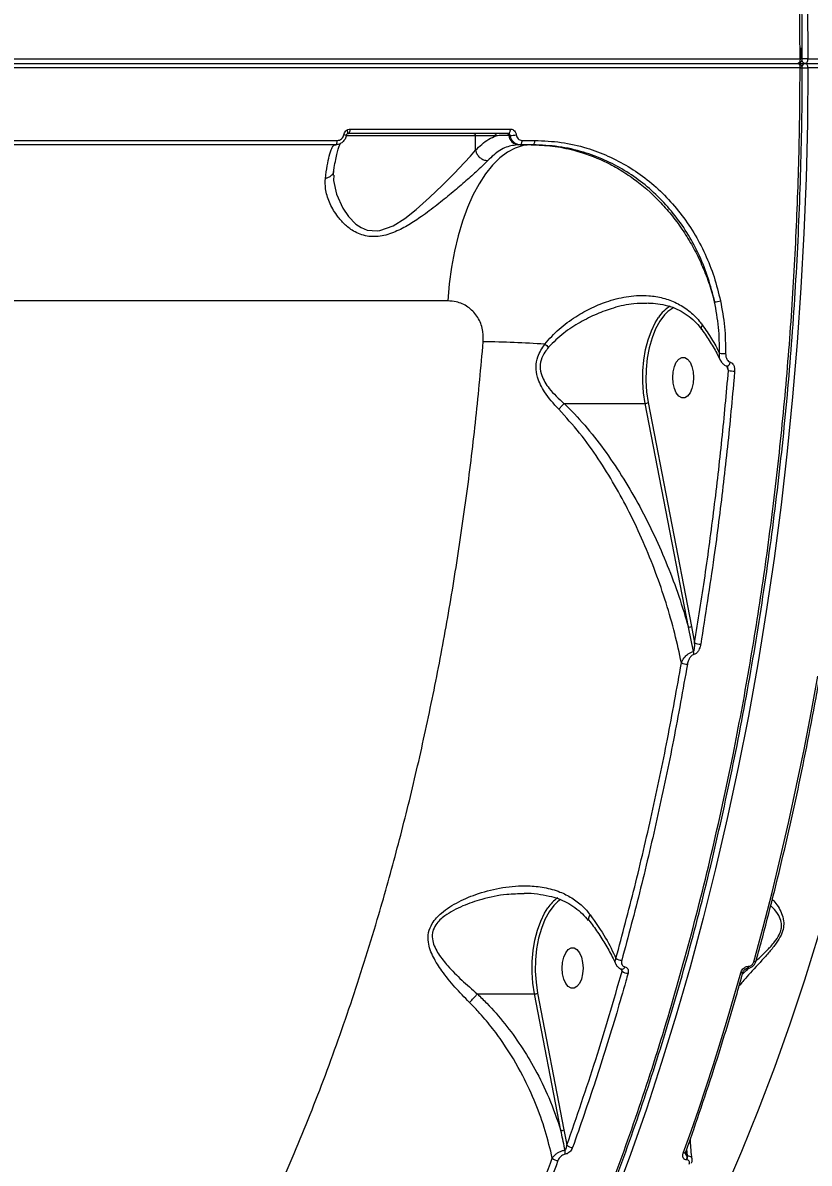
# Model space of a CAD drawing. Header units: millimetres. Extents: x -7735 to 7893, y -6545 to 6034.
# Drawn here: x 2927.2 to 3101.2, y 23 to 275.1 of the extents above; entities that cross this region are included whole.
import ezdxf

# ---------------------------------------------------------------- set-up
doc = ezdxf.new("R2010")
doc.units = ezdxf.units.MM
for name, color, linetype in [('DIKOM_ОБЪЕКТ', 7, 'Continuous'), ('DIKOM_РАЗМЕР_ЗОНА', 7, 'Continuous'), ('DIKOM_РАЗМЕР_ОБЪЕКТА', 7, 'Continuous')]:
    doc.layers.add(name, color=color, linetype=linetype)
doc.styles.add('style1', font='arial.ttf', dxfattribs={"width": 0.8})
doc.dimstyles.new('1-50', dxfattribs={"dimtxt": 300, "dimasz": 200, "dimexe": 100, "dimexo": 0, "dimgap": 100, "dimtad": 1, "dimtxsty": 'style1', "dimcen": 200, "dimclrd": 7, "dimclre": 7, "dimclrt": 7, "dimadec": 1, "dimazin": 2, "dimtfac": 1, "dimtmove": 0, "dimatfit": 2, "dimfxl": 0, "dimlwd": 25, "dimlwe": 18, "dimarcsym": 0})

# ---------------------------------------------------------------- blocks, each defined once
blk = doc.blocks.new('*D0')
at = {"layer": 'Defpoints', "color": 0, "transparency": 16777216}
for p in [(5893.22, 882.1), (-4595.74, 266.13), (5893.22, -5840.17)]:
    blk.add_point(p, dxfattribs=at)
at = {"layer": 'DIKOM_РАЗМЕР_ОБЪЕКТА', "color": 7, "lineweight": 18, "transparency": 16777216}
for p, q in [((5893.22, 882.1), (5893.22, -5940.17)), ((-4595.74, 266.13), (-4595.74, -5940.17))]:
    blk.add_line(p, q, dxfattribs=at)
at = {"layer": 'DIKOM_РАЗМЕР_ОБЪЕКТА', "color": 7, "lineweight": 25, "transparency": 16777216}
blk.add_line((-4395.74, -5840.17), (5693.22, -5840.17), dxfattribs=at)
at = {"layer": 'DIKOM_РАЗМЕР_ОБЪЕКТА', "color": 7, "transparency": 16777216}
for points in [[(-4395.74, -5806.84), (-4395.74, -5873.51), (-4595.74, -5840.17)], [(5693.22, -5806.84), (5693.22, -5873.51), (5893.22, -5840.17)]]:
    blk.add_solid(points, dxfattribs=at)
at = {"layer": 'DIKOM_РАЗМЕР_ОБЪЕКТА', "color": 7, "transparency": 16777216, "insert": (648.74, -5587), "char_height": 300, "attachment_point": 5, "style": 'style1'}
blk.add_mtext('10450', dxfattribs=at)
blk = doc.blocks.new('*D3')
at = {"layer": 'Defpoints', "color": 0, "transparency": 16777216}
for p in [(-6112.56, 266.13), (7893.22, 266.13), (7893.22, -6445.11)]:
    blk.add_point(p, dxfattribs=at)
at = {"layer": 'DIKOM_РАЗМЕР_ЗОНА', "color": 7, "lineweight": 18, "transparency": 16777216}
for p, q in [((-6112.56, 266.13), (-6112.56, -6545.11)), ((7893.22, 266.13), (7893.22, -6545.11))]:
    blk.add_line(p, q, dxfattribs=at)
at = {"layer": 'DIKOM_РАЗМЕР_ЗОНА', "color": 7, "lineweight": 25, "transparency": 16777216}
blk.add_line((-5912.56, -6445.11), (7693.22, -6445.11), dxfattribs=at)
at = {"layer": 'DIKOM_РАЗМЕР_ЗОНА', "color": 7, "transparency": 16777216}
for points in [[(-5912.56, -6411.77), (-5912.56, -6478.44), (-6112.56, -6445.11)], [(7693.22, -6411.77), (7693.22, -6478.44), (7893.22, -6445.11)]]:
    blk.add_solid(points, dxfattribs=at)
at = {"layer": 'DIKOM_РАЗМЕР_ЗОНА', "color": 7, "transparency": 16777216, "insert": (890.33, -6191.83), "char_height": 300, "attachment_point": 5, "style": 'style1'}
blk.add_mtext('13950', dxfattribs=at)

msp = doc.modelspace()

# ---------------------------------------------------------------- linework, layer by layer
at = {"layer": 'DIKOM_ОБЪЕКТ', "color": 7, "linetype": 'Continuous', "lineweight": 15}
for p, q in [((3099.49, 267.125), (3099.484, 269.525)), ((2477.81, 266.125), (3098.633, 266.125)), ((2477.811, 267.128), (3099.147, 267.128)), ((3099.147, 265.123), (2477.811, 265.123)), ((3098.633, 266.125), (3100.347, 266.125)), ((3099.633, 267.127), (3099.632, 267.126)), ((3100.347, 266.125), (3515.216, 266.125)), ((3100.862, 267.128), (3515.731, 267.128)), ((3515.731, 265.123), (3100.862, 265.123)), ((3027.349, 250.125), (2998.698, 250.125)), ((2998.771, 250.209), (2998.777, 250.211)), ((3034.622, 250.625), (2999.211, 250.625)), ((2999.643, 251.591), (3035.083, 251.591)), ((3031.92, 250.125), (3027.349, 250.125)), ((3027.349, 246.929), (3027.349, 250.125)), ((3035.022, 250.209), (3034.694, 250.209)), ((2996.37, 248.125), (2894.99, 248.125)), ((2895.336, 249.085), (2996.799, 249.085)), ((3037.208, 248.125), (3036.929, 248.125)), ((3040.04, 248.125), (3037.208, 248.125)), ((3037.671, 249.085), (3040.505, 249.085)), ((3021.238, 213.623), (2542.579, 213.623)), ((3065.626, 213.083), (3065.213, 213.071)), ((3083.309, 198.25), (3082.907, 199.187)), ((3046.935, 190.959), (3064.887, 190.959)), ((3074.454, 141.485), (3064.887, 190.959)), ((3065.557, 191.134), (3075.123, 141.661)), ((3075.543, 136.082), (3074.454, 141.485)), ((3075.123, 141.661), (3075.823, 138.002)), ((3059.798, 65.452), (3059.593, 65.93)), ((3087.277, 65.995), (3087.305, 65.995)), ((3087.73, 66.52), (3087.758, 66.52)), ((3041.086, 60.591), (3046.929, 30.375)), ((3027.763, 60.418), (3040.416, 60.418)), ((3046.259, 30.199), (3040.416, 60.418)), ((3046.929, 30.375), (3047.568, 27.015)), ((3073.928, 25.724), (3074.122, 24.618)), ((3074.211, 24.618), (3074.093, 26.189)), ((3074.144, 23.719), (3074.055, 23.719)), ((3074.122, 24.618), (3074.211, 24.618))]:
    msp.add_line(p, q, dxfattribs=at)
at = {"layer": 'DIKOM_ОБЪЕКТ', "color": 7, "linetype": 'Continuous', "lineweight": 15, "flags": 128}
for points in [[(3100.756, 279.315), (3100.862, 267.128)], [(3100.862, 265.123), (3100.756, 252.936), (3100.468, 240.759), (3099.998, 228.605), (3099.347, 216.481), (3098.514, 204.4), (3097.501, 192.371), (3096.31, 180.403), (3094.939, 168.508), (3093.392, 156.695), (3091.668, 144.975), (3089.77, 133.356), (3087.7, 121.849), (3085.458, 110.464), (3083.047, 99.21), (3080.468, 88.096), (3077.725, 77.132), (3074.819, 66.328), (3071.753, 55.691), (3068.529, 45.232), (3065.15, 34.959), (3061.619, 24.881), (3057.939, 15.006)], [(3099.147, 267.128), (3099.138, 266.932), (3099.108, 266.744), (3099.061, 266.571), (3098.997, 266.419), (3098.919, 266.294), (3098.83, 266.202), (3098.733, 266.145), (3098.633, 266.125)], [(3098.633, 266.125), (3098.733, 266.106), (3098.83, 266.049), (3098.919, 265.956), (3098.997, 265.832), (3099.061, 265.68), (3099.108, 265.506), (3099.138, 265.318), (3099.147, 265.123)], [(3100.347, 266.125), (3100.448, 266.145), (3100.545, 266.202), (3100.634, 266.294), (3100.712, 266.419), (3100.776, 266.571), (3100.824, 266.744), (3100.853, 266.932), (3100.862, 267.128)], [(3100.862, 265.123), (3100.853, 265.318), (3100.824, 265.506), (3100.776, 265.68), (3100.712, 265.832), (3100.634, 265.956), (3100.545, 266.049), (3100.448, 266.106), (3100.347, 266.125)], [(2999.001, 250.565), (2999.054, 250.601), (2999.091, 250.663), (2999.112, 250.747), (2999.115, 250.852), (2999.101, 250.975), (2999.069, 251.112), (2999.022, 251.258), (2998.96, 251.41)], [(2999.211, 250.625), (2999.294, 250.644), (2999.373, 250.698), (2999.447, 250.787), (2999.511, 250.906), (2999.565, 251.052), (2999.606, 251.219), (2999.632, 251.401), (2999.643, 251.591)], [(3034.622, 250.625), (3034.71, 250.644), (3034.795, 250.698), (3034.873, 250.787), (3034.942, 250.906), (3035, 251.052), (3035.043, 251.219), (3035.072, 251.401), (3035.083, 251.591)], [(2996.37, 248.125), (2996.451, 248.144), (2996.53, 248.198), (2996.603, 248.285), (2996.667, 248.404), (2996.721, 248.549), (2996.762, 248.715), (2996.788, 248.896), (2996.799, 249.085)], [(3039.699, 248.125), (3037.922, 247.943), (3036.16, 247.397), (3034.431, 246.494), (3032.749, 245.24), (3031.131, 243.649), (3029.592, 241.733), (3028.144, 239.511), (3026.802, 237.002), (3025.577, 234.23), (3024.481, 231.221), (3023.524, 228), (3022.715, 224.598), (3022.06, 221.047), (3021.566, 217.377), (3021.238, 213.623)], [(3037.208, 248.125), (3037.296, 248.144), (3037.381, 248.198), (3037.459, 248.285), (3037.528, 248.404), (3037.586, 248.549), (3037.63, 248.715), (3037.659, 248.896), (3037.671, 249.085)], [(3040.04, 248.125), (3040.128, 248.144), (3040.214, 248.198), (3040.293, 248.285), (3040.363, 248.404), (3040.421, 248.549), (3040.465, 248.715), (3040.493, 248.896), (3040.505, 249.085)], [(2995.996, 241.401), (2995.984, 240.26), (2996.623, 237.219), (2997.987, 234.098), (2999.233, 232.246), (3000.881, 230.576), (3002.037, 229.806), (3003.403, 229.256), (3005.59, 229.071), (3006.231, 229.158), (3009.135, 230.202), (3011.732, 231.822), (3014.232, 233.786), (3017.215, 236.459), (3020.065, 239.218), (3022.6, 241.779), (3024.938, 244.225), (3026.234, 245.636), (3027.349, 246.922), (3027.349, 246.923), (3027.349, 246.923)], [(3071.21, 212.148), (3070.324, 211.595), (3069.884, 211.236)], [(3064.887, 190.959), (3064.542, 193.294), (3064.377, 195.703), (3064.396, 198.133), (3064.599, 200.531), (3064.981, 202.845), (3065.534, 205.025), (3066.246, 207.024), (3067.101, 208.798), (3067.817, 209.946)], [(3069.884, 211.236), (3069.169, 210.522), (3068.113, 209.115), (3067.182, 207.408), (3066.398, 205.441), (3065.781, 203.261), (3065.345, 200.923), (3065.102, 198.482), (3065.056, 195.996), (3065.209, 193.527), (3065.557, 191.134)], [(3075.607, 196.666), (3075.513, 195.398), (3075.239, 194.233), (3074.807, 193.265), (3074.252, 192.573), (3073.619, 192.212), (3072.959, 192.212), (3072.326, 192.573), (3071.771, 193.265), (3071.339, 194.233), (3071.065, 195.398), (3070.971, 196.666), (3071.065, 197.934), (3071.339, 199.099), (3071.771, 200.067), (3072.326, 200.759), (3072.959, 201.12), (3073.619, 201.12), (3074.252, 200.759), (3074.807, 200.067), (3075.239, 199.099), (3075.513, 197.934), (3075.607, 196.666)], [(3088.908, 67.492), (3090.968, 75.131), (3092.947, 82.85), (3094.844, 90.646), (3096.658, 98.517), (3098.388, 106.458), (3100.034, 114.466), (3101.595, 122.538), (3103.07, 130.671)], [(3045.459, 80.735), (3044.697, 79.981), (3043.641, 78.574), (3042.71, 76.866), (3041.927, 74.898), (3041.31, 72.719), (3040.874, 70.38), (3040.631, 67.938), (3040.585, 65.453), (3040.738, 62.984), (3041.086, 60.591)], [(3046.17, 81.276), (3045.853, 81.053), (3045.459, 80.735)], [(3040.416, 60.418), (3040.071, 62.754), (3039.906, 65.163), (3039.925, 67.592), (3040.128, 69.99), (3040.51, 72.304), (3041.063, 74.485), (3041.774, 76.483), (3042.63, 78.257), (3043.346, 79.405)], [(3103.249, 73.456), (3100.144, 63.486), (3096.883, 53.704), (3093.471, 44.12), (3089.909, 34.743), (3086.202, 25.58), (3082.352, 16.642), (3078.364, 7.935), (3074.241, -0.531), (3069.987, -8.749), (3065.606, -16.711), (3061.102, -24.41), (3056.478, -31.839), (3051.741, -38.991), (3046.893, -45.859), (3041.94, -52.436), (3036.885, -58.717), (3031.735, -64.696), (3027.172, -69.656)], [(3051.136, 66.125), (3051.042, 64.858), (3050.768, 63.692), (3050.336, 62.724), (3049.781, 62.032), (3049.148, 61.671), (3048.488, 61.671), (3047.855, 62.032), (3047.3, 62.724), (3046.868, 63.692), (3046.594, 64.858), (3046.5, 66.125), (3046.594, 67.393), (3046.868, 68.558), (3047.3, 69.526), (3047.855, 70.219), (3048.488, 70.58), (3049.148, 70.58), (3049.781, 70.219), (3050.336, 69.526), (3050.768, 68.558), (3051.042, 67.393), (3051.136, 66.125)], [(3089.418, 67.699), (3089.414, 67.685), (3089.37, 67.619), (3089.295, 67.565), (3089.19, 67.525), (3089.06, 67.5), (3088.908, 67.492)], [(3073.321, 25.24), (3075.036, 30.069), (3076.716, 34.943), (3078.362, 39.863), (3079.971, 44.827), (3081.545, 49.834), (3083.083, 54.883), (3084.584, 59.973), (3086.049, 65.104)]]:
    msp.add_lwpolyline(points, dxfattribs=at)
at = {"layer": 'DIKOM_ОБЪЕКТ', "color": 7, "linetype": 'Continuous', "lineweight": 15}
for centre, radius, start, end in [((3098.633, 267.125), 1, 270, 0.07043), ((3098.633, 265.125), 1, 359.92957, 90), ((3099.301, 230.111), 37.017, 89.48702, 90.23874), ((3099.295, 303.79), 38.668, 269.78082, 270.50045), ((3100.826, 639.323), 374.2, 269.7954, 270.00552), ((3100.388, 266.994), 0.869, 196.89148, 267.33854), ((3100.388, 265.257), 0.869, 92.66348, 163.1065), ((3100.83, -124.686), 391.814, 89.99531, 90.17026), ((2997.894, 247.611), 2.746, 71.23694, 83.14975), ((3026.871, 250.148), 0.478, 357.31826, 87.06504), ((3031.442, 250.147), 0.478, 357.34696, 87.06632), ((3034.227, 250.157), 0.469, 6.37221, 87.65528), ((3037.025, 250.469), 2.345, 186.36747, 267.66612), ((3035.119, 256.375), 6.167, 269.09196, 281.77813), ((3074.838, 205.311), 8.413, 121.52177, 146.56786), ((3080.49, 216.393), 2.965, 264.93996, 290.7774), ((3026.474, -41.258), 245.843, 86.22183, 89.39279), ((3072.273, 242.2), 48.286, 232.19339, 233.47007), ((3082.251, 206.582), 4.61, 258.53313, 275.20893), ((3082.735, 200.157), 0.979, 288.94297, 354.0209), ((3084.629, 203.538), 5.45, 255.98976, 270.37597), ((3064.901, 192.27), 1.312, 269.40081, 300.00674), ((3074.468, 142.795), 1.31, 269.38979, 300.02777), ((3077.136, 140.668), 2.972, 243.77599, 270.46742), ((3073.471, 135.385), 2.186, 1.12857, 18.59599), ((3074.209, 136.226), 2.952, 243.82735, 270.19882), ((3050.94, 74.246), 9.18, 126.12106, 145.80706), ((3059.707, 69.904), 2.064, 231.39255, 269.75449), ((3059.74, 66.576), 0.691, 272.13076, 344.40655), ((3087.139, 66.573), 0.593, 283.09357, 354.88246), ((3087.164, 66.575), 0.597, 283.92719, 354.73583), ((3061.097, 66.973), 2, 229.51256, 270.03437), ((3086.142, 65.606), 0.511, 259.51822, 324.86703), ((3040.43, 61.747), 1.329, 269.37917, 299.56212), ((3046.273, 31.511), 1.311, 269.39567, 300.01187), ((3045.077, 25.312), 2.14, 350.82049, 15.55921), ((3048.853, 28.176), 1.732, 222.10528, 269.53669), ((3073.401, 25.754), 0.52, 261.13319, 327.464), ((3045.619, 25.296), 1.743, 223.13927, 269.17731), ((3072.343, 24.298), 1.807, 341.30278, 10.20862), ((3072.431, 24.298), 1.808, 341.29865, 10.18255)]:
    msp.add_arc(centre, radius, start, end, dxfattribs=at)
for points, knots in [([(3099.616, 267.126), (3099.618, 268.725), (3099.626, 274.199), (3099.468, 283.546), (3099.148, 295.139), (3098.656, 306.675), (3098.008, 318.131), (3097.199, 329.508), (3096.231, 340.811), (3095.104, 352.044), (3093.817, 363.21), (3092.371, 374.313), (3090.765, 385.354), (3088.998, 396.339), (3087.069, 407.27), (3084.979, 418.136), (3082.737, 428.904), (3080.35, 439.528), (3077.823, 449.979), (3075.16, 460.251), (3072.359, 470.35), (3069.42, 480.279), (3066.342, 490.043), (3063.124, 499.644), (3059.765, 509.083), (3056.265, 518.365), (3052.621, 527.491), (3048.835, 536.459), (3044.916, 545.248), (3040.878, 553.82), (3036.737, 562.144), (3032.497, 570.209), (3028.157, 578.021), (3023.715, 585.584), (3019.17, 592.9), (3014.522, 599.973), (3009.768, 606.803), (3004.906, 613.391), (2999.937, 619.741), (2994.858, 625.852), (2989.679, 631.712), (2984.422, 637.296), (2979.104, 642.581), (2973.735, 647.562), (2968.309, 652.243), (2962.827, 656.627), (2957.287, 660.713), (2951.692, 664.5), (2946.04, 667.993), (2940.332, 671.175), (2935.276, 673.749), (2932.109, 675.132), (2930.877, 675.67)], [0, 0, 0, 0, 0.0084927, 0.0290753, 0.0496643, 0.0701552, 0.0905516, 0.1108766, 0.1311535, 0.1514055, 0.1716558, 0.1919229, 0.2122268, 0.2325905, 0.2530372, 0.2735899, 0.2941887, 0.3147166, 0.3351429, 0.355491, 0.3757841, 0.3960456, 0.4162985, 0.4365639, 0.4568589, 0.4772073, 0.4976314, 0.5181548, 0.5387614, 0.5593385, 0.5798001, 0.6001772, 0.620492, 0.640768, 0.6610284, 0.6812956, 0.7015856, 0.7219212, 0.7423248, 0.7628193, 0.7834173, 0.8040083, 0.8244663, 0.8448577, 0.8651982, 0.885504, 0.9057911, 0.9260752, 0.9463701, 0.9666887, 0.9870466, 1, 1, 1, 1]), ([(3099.147, 267.128), (3099.118, 271.706), (3099.041, 284.04), (3098.365, 304.108), (3096.958, 327.231), (3094.866, 350.39), (3092.079, 373.503), (3088.586, 396.487), (3084.465, 418.837), (3079.746, 440.49), (3074.469, 461.401), (3068.548, 481.911), (3061.977, 501.93), (3054.763, 521.373), (3047.064, 539.815), (3038.92, 557.214), (3030.375, 573.555), (3021.292, 589.104), (3011.679, 603.77), (3001.556, 617.482), (2991.27, 629.789), (2980.878, 640.728), (2970.435, 650.356), (2959.649, 658.982), (2948.532, 666.465), (2938.799, 672.076), (2932.754, 674.672), (2930.575, 675.608)], [0, 0, 0, 0, 0.0243023, 0.065474, 0.1066774, 0.1478492, 0.1902168, 0.232619, 0.2749866, 0.3161585, 0.3573619, 0.3985337, 0.4409012, 0.4833034, 0.5256711, 0.5668427, 0.6080462, 0.6492181, 0.6915858, 0.733988, 0.7763556, 0.8160449, 0.8557626, 0.8954519, 0.9362086, 0.976996, 1, 1, 1, 1]), ([(2930.676, -143.325), (2931.984, -142.789), (2937.205, -140.65), (2946.179, -135.626), (2957.664, -128.196), (2969.01, -119.346), (2980.188, -109.186), (2990.947, -97.91), (3001.261, -85.592), (3011.114, -72.314), (3020.666, -57.862), (3029.869, -42.235), (3038.683, -25.46), (3046.913, -7.906), (3054.546, 10.347), (3061.58, 29.209), (3068.129, 48.985), (3074.149, 69.646), (3079.607, 91.14), (3084.178, 112.068), (3087.957, 132.276), (3091.044, 151.645), (3093.656, 171.35), (3095.778, 191.342), (3097.389, 211.403), (3098.486, 231.433), (3099.049, 249.302), (3099.119, 260.545), (3099.147, 265.123)], [0, 0, 0, 0, 0.0137839, 0.0550016, 0.0961875, 0.1385697, 0.1809865, 0.2233686, 0.2645546, 0.3057721, 0.3469581, 0.3893403, 0.4317571, 0.4741391, 0.5153251, 0.5565427, 0.5977286, 0.6401107, 0.6825274, 0.7249096, 0.7607559, 0.7966439, 0.832532, 0.8687602, 0.9049883, 0.9402989, 0.9756894, 1, 1, 1, 1]), ([(2930.978, -143.384), (2931.455, -143.184), (2933.877, -142.166), (2938.2, -140.031), (2943.934, -136.97), (2949.602, -133.59), (2955.209, -129.921), (2960.757, -125.955), (2966.247, -121.693), (2971.681, -117.134), (2977.059, -112.275), (2982.384, -107.115), (2987.657, -101.652), (2992.868, -95.896), (2997.996, -89.869), (3003.021, -83.594), (3007.933, -77.084), (3012.734, -70.337), (3017.425, -63.353), (3022.009, -56.129), (3026.488, -48.662), (3030.862, -40.953), (3035.132, -32.997), (3039.301, -24.794), (3043.369, -16.338), (3047.331, -7.638), (3051.175, 1.273), (3054.883, 10.363), (3058.447, 19.607), (3061.865, 29.001), (3065.138, 38.549), (3068.271, 48.254), (3071.261, 58.118), (3074.113, 68.145), (3076.824, 78.337), (3079.398, 88.696), (3081.832, 99.228), (3084.128, 109.928), (3086.279, 120.769), (3088.276, 131.704), (3090.11, 142.698), (3091.78, 153.738), (3093.289, 164.829), (3094.636, 175.977), (3095.823, 187.184), (3096.851, 198.454), (3097.719, 209.789), (3098.428, 221.193), (3098.978, 232.669), (3099.363, 244.22), (3099.591, 255.047), (3099.613, 262.024), (3099.622, 265.124)], [0, 0, 0, 0, 0.005009, 0.0254361, 0.0457832, 0.066073, 0.0863286, 0.1065729, 0.126827, 0.1471079, 0.1674375, 0.1878383, 0.2083333, 0.2289379, 0.2495477, 0.2700462, 0.2904526, 0.3107901, 0.3310812, 0.351349, 0.3716164, 0.3919015, 0.4122247, 0.4326089, 0.4530769, 0.4736519, 0.4942681, 0.5147986, 0.5352283, 0.5555809, 0.5758793, 0.5961468, 0.6164061, 0.6366784, 0.6569811, 0.6773378, 0.6977713, 0.7183046, 0.738918, 0.759486, 0.7799393, 0.8003082, 0.8206161, 0.840886, 0.8611412, 0.8814047, 0.901692, 0.9220263, 0.9424306, 0.9629282, 0.9835283, 1, 1, 1, 1]), ([(2998.771, 250.209), (2998.696, 249.931), (2998.545, 249.367), (2997.976, 248.686), (2997.227, 248.215), (2996.654, 248.155), (2996.37, 248.125)], [0, 0, 0, 0, 0.2425261, 0.4917127, 0.7473189, 1, 1, 1, 1]), ([(2996.799, 249.085), (2996.967, 249.102), (2997.304, 249.138), (2997.747, 249.42), (2998.086, 249.829), (2998.177, 250.17), (2998.221, 250.338)], [0, 0, 0, 0, 0.2566693, 0.5136484, 0.7612221, 1, 1, 1, 1]), ([(2998.221, 250.338), (2998.263, 250.495), (2998.345, 250.809), (2998.62, 251.181), (2998.853, 251.338), (2998.96, 251.41)], [0, 0, 0, 0, 0.3509465, 0.7014371, 1, 1, 1, 1]), ([(2998.78, 250.211), (2998.784, 250.234), (2998.794, 250.301), (2998.842, 250.405), (2998.929, 250.507), (2998.977, 250.572), (2999.027, 250.578), (2999.027, 250.578)], [0, 0, 0, 0, 0.11986026, 0.35763015, 0.63342019, 0.99941058, 1, 1, 1, 1]), ([(2998.96, 251.41), (2999.022, 251.442), (2999.237, 251.553), (2999.474, 251.575), (2999.643, 251.591)], [0, 0, 0, 0, 0.28800926, 1, 1, 1, 1]), ([(2999.211, 250.625), (2999.16, 250.621), (2999.089, 250.614), (2999.02, 250.576), (2999.001, 250.565)], [0, 0, 0, 0, 0.7205375, 1, 1, 1, 1]), ([(3027.349, 246.929), (3027.804, 247.379), (3028.764, 248.329), (3030.294, 249.419), (3031.376, 249.889), (3031.92, 250.125)], [0, 0, 0, 0, 0.3093512, 0.6532021, 1, 1, 1, 1]), ([(3034.694, 250.209), (3034.553, 250.208), (3033.849, 250.206), (3032.911, 250.18), (3032.133, 250.137), (3031.92, 250.125)], [0, 0, 0, 0, 0.1536682, 0.7683382, 1, 1, 1, 1]), ([(3035.022, 250.209), (3035.011, 250.263), (3034.991, 250.373), (3034.904, 250.506), (3034.786, 250.596), (3034.684, 250.624), (3034.629, 250.625), (3034.622, 250.625)], [0, 0, 0, 0, 0.2403255, 0.4811838, 0.7221717, 0.9629694, 1, 1, 1, 1]), ([(3037.208, 248.125), (3037.169, 248.126), (3036.879, 248.131), (3036.341, 248.269), (3035.7, 248.723), (3035.213, 249.39), (3035.085, 249.936), (3035.022, 250.209)], [0, 0, 0, 0, 0.0372394, 0.2780835, 0.5188452, 0.7593823, 1, 1, 1, 1]), ([(3035.083, 251.591), (3035.106, 251.59), (3035.279, 251.587), (3035.599, 251.504), (3035.98, 251.231), (3036.267, 250.83), (3036.341, 250.502), (3036.378, 250.338)], [0, 0, 0, 0, 0.0372573, 0.2778829, 0.5185814, 0.7592177, 1, 1, 1, 1]), ([(3036.378, 250.338), (3036.415, 250.174), (3036.489, 249.845), (3036.776, 249.445), (3037.155, 249.171), (3037.475, 249.088), (3037.648, 249.085), (3037.671, 249.085)], [0, 0, 0, 0, 0.2407098, 0.4813775, 0.7220413, 0.9627486, 1, 1, 1, 1]), ([(2994.157, 240.698), (2994.292, 241.663), (2994.564, 243.61), (2995.037, 245.867), (2995.496, 247.282), (2995.927, 248.009), (2996.172, 248.087), (2996.296, 248.125)], [0, 0, 0, 0, 0.2106477, 0.4247555, 0.6762138, 0.8373954, 1, 1, 1, 1]), ([(2995.995, 242.314), (2996.035, 242.582), (2996.179, 243.528), (2996.439, 244.874), (2996.767, 246.333), (2997.072, 247.405), (2997.325, 248.108), (2997.432, 248.326), (2997.475, 248.415)], [0, 0, 0, 0, 0.0820998, 0.2901305, 0.4974191, 0.7020382, 0.8789771, 1, 1, 1, 1]), ([(3036.929, 248.125), (3036, 248.016), (3034.113, 247.795), (3031.822, 246.365), (3030.513, 245.066), (3030.087, 244.643)], [0, 0, 0, 0, 0.3958709, 0.8032148, 1, 1, 1, 1]), ([(3039.699, 248.125), (3041.273, 248.067), (3044.44, 247.951), (3049.893, 246.858), (3054.838, 245.072), (3059.181, 242.757), (3063.354, 240.012), (3067.213, 236.65), (3070.661, 232.753), (3073.036, 229.557), (3075.147, 226.159), (3077.008, 222.556), (3078.607, 218.738), (3079.632, 215.654), (3080.114, 213.865), (3080.228, 213.44)], [0, 0, 0, 0, 0.0869138, 0.1748882, 0.3057199, 0.3730659, 0.4404096, 0.5725022, 0.640535, 0.7085671, 0.7751053, 0.8416472, 0.9101533, 0.9786594, 1, 1, 1, 1]), ([(3080.228, 213.44), (3079.8, 215.179), (3078.943, 218.662), (3076.969, 223.595), (3074.526, 228.237), (3071.577, 232.499), (3068.195, 236.342), (3064.425, 239.715), (3060.309, 242.556), (3055.914, 244.855), (3051.048, 246.659), (3045.739, 247.883), (3041.94, 248.044), (3040.04, 248.125)], [0, 0, 0, 0, 0.0883717, 0.1770232, 0.2653932, 0.3537674, 0.4424258, 0.5308018, 0.6189452, 0.707373, 0.7955195, 0.8977579, 1, 1, 1, 1]), ([(3040.505, 249.085), (3042.444, 249.002), (3046.32, 248.837), (3051.737, 247.586), (3056.703, 245.741), (3061.188, 243.39), (3065.391, 240.485), (3069.24, 237.037), (3072.694, 233.107), (3075.706, 228.75), (3078.204, 224.003), (3080.223, 218.96), (3081.103, 215.399), (3081.542, 213.621)], [0, 0, 0, 0, 0.1021838, 0.2043679, 0.2924899, 0.3808923, 0.4690128, 0.5574036, 0.6460775, 0.7344683, 0.8228824, 0.9115807, 1, 1, 1, 1]), ([(3030.087, 244.643), (3029.705, 244.255), (3028.942, 243.478), (3027.219, 241.883), (3024.937, 239.857), (3022.017, 237.379), (3018.852, 234.795), (3015.688, 232.421), (3012.613, 230.382), (3009.558, 228.771), (3006.808, 227.903), (3004.585, 227.771), (3002.952, 227.97), (3001.432, 228.478), (2999.764, 229.384), (2998.116, 230.752), (2996.359, 232.862), (2994.929, 235.448), (2994.078, 238.247), (2994.132, 239.931), (2994.157, 240.698)], [0, 0, 0, 0, 0.04507751, 0.0901804, 0.15888674, 0.22768296, 0.29840437, 0.36911398, 0.42504731, 0.48081826, 0.54081939, 0.57138442, 0.60195529, 0.63446816, 0.66702755, 0.719848, 0.77277233, 0.85288522, 0.93298896, 1, 1, 1, 1]), ([(3027.349, 246.923), (3027.349, 246.925), (3027.349, 246.927), (3027.349, 246.929), (3027.349, 246.929)], [0, 0, 0, 0, 0.79498495, 1, 1, 1, 1]), ([(3027.349, 246.923), (3027.423, 246.666), (3027.571, 246.153), (3028.092, 245.47), (3028.765, 244.951), (3029.423, 244.701), (3029.866, 244.643), (3030.045, 244.643), (3030.087, 244.643)], [0, 0, 0, 0, 0.2123433, 0.4246801, 0.6369997, 0.8493633, 0.9654331, 1, 1, 1, 1]), ([(2995.954, 242.32), (2995.946, 242.226), (2995.918, 241.901), (2995.58, 241.41), (2995.011, 240.954), (2994.487, 240.76), (2994.202, 240.706), (2994.157, 240.698)], [0, 0, 0, 0, 0.1161635, 0.4049113, 0.6936188, 0.9508446, 1, 1, 1, 1]), ([(2995.956, 241.4), (2995.941, 241.701), (2995.925, 242.042), (2995.997, 242.32), (2996.005, 242.352)], [0, 0, 0, 0, 0.8832163, 1, 1, 1, 1]), ([(3042.674, 204.05), (3043.695, 205.206), (3045.739, 207.522), (3049.389, 210.109), (3053.08, 212.184), (3057.023, 213.767), (3061.264, 214.76), (3065.322, 214.92), (3068.85, 214.334), (3071.843, 213.241), (3074.561, 211.528), (3076.41, 209.765), (3077.303, 208.584), (3077.523, 208.294)], [0, 0, 0, 0, 0.1071402, 0.2145773, 0.3113459, 0.4080928, 0.5217524, 0.6352962, 0.7192632, 0.8031759, 0.8878205, 0.9724029, 1, 1, 1, 1]), ([(3029.079, 204.571), (3029.069, 205.592), (3029.049, 207.65), (3027.764, 210.38), (3025.734, 212.411), (3023.425, 213.472), (3021.862, 213.58), (3021.238, 213.623)], [0, 0, 0, 0, 0.2099087, 0.4229042, 0.6382632, 0.855364, 1, 1, 1, 1]), ([(3065.213, 213.071), (3064.269, 213.072), (3061.832, 213.075), (3058.094, 212.185), (3054.118, 210.763), (3050.415, 208.893), (3046.731, 206.559), (3044.607, 204.463), (3043.531, 203.4)], [0, 0, 0, 0, 0.1225284, 0.316168, 0.477872, 0.6426177, 0.818882, 1, 1, 1, 1]), ([(3065.613, 213.141), (3066.298, 213.112), (3067.754, 213.05), (3069.865, 212.594), (3071.912, 211.856), (3073.765, 210.84), (3075.408, 209.554), (3076.603, 208.374), (3077.173, 207.546), (3077.335, 207.31)], [0, 0, 0, 0, 0.1487309, 0.3160255, 0.4789121, 0.6371462, 0.7901148, 0.9401399, 1, 1, 1, 1]), ([(3081.334, 202.063), (3081.309, 203.975), (3081.259, 207.826), (3080.573, 211.56), (3080.228, 213.44)], [0, 0, 0, 0, 0.4964811, 1, 1, 1, 1]), ([(3081.542, 213.621), (3081.889, 211.726), (3082.59, 207.909), (3082.643, 203.972), (3082.669, 201.99)], [0, 0, 0, 0, 0.4964917, 1, 1, 1, 1]), ([(3077.523, 208.294), (3077.506, 208.266), (3077.439, 208.154), (3077.311, 207.88), (3077.236, 207.552), (3077.349, 207.408), (3077.394, 207.351)], [0, 0, 0, 0, 0.06937503, 0.27593725, 0.71239566, 1, 1, 1, 1]), ([(3077.359, 207.34), (3077.377, 207.316), (3078.095, 206.386), (3079.295, 204.498), (3080.664, 202.234), (3081.297, 200.897), (3081.485, 200.499)], [0, 0, 0, 0, 0.010723, 0.4189239, 0.8270959, 1, 1, 1, 1]), ([(3077.523, 208.294), (3078.229, 207.272), (3079.648, 205.221), (3080.771, 203.119), (3081.334, 202.063)], [0, 0, 0, 0, 0.4978728, 1, 1, 1, 1]), ([(2832.786, -115.776), (2835.31, -115.764), (2841.542, -115.735), (2851.456, -114.391), (2862.487, -111.855), (2873.527, -108.075), (2884.537, -103.062), (2895.479, -96.787), (2906.099, -89.401), (2916.369, -80.96), (2926.268, -71.54), (2935.973, -60.978), (2945.439, -49.262), (2954.627, -36.404), (2963.328, -22.698), (2971.524, -8.216), (2979.21, 6.957), (2986.518, 23.083), (2993.405, 40.145), (2999.838, 58.104), (3005.29, 75.353), (3009.874, 91.673), (3013.72, 106.946), (3017.219, 122.576), (3020.356, 138.51), (3023.119, 154.672), (3025.501, 171.076), (3027.535, 187.706), (3028.565, 198.949), (3029.079, 204.571)], [0, 0, 0, 0, 0.02693653, 0.06648772, 0.10606939, 0.1456205, 0.18632705, 0.22706675, 0.26777294, 0.30719353, 0.34664427, 0.38606438, 0.42663504, 0.46723871, 0.50780928, 0.54713614, 0.58649328, 0.62581998, 0.66629281, 0.70679886, 0.7472715, 0.77868505, 0.81009851, 0.84176266, 0.87342689, 0.9049435, 0.93646001, 0.96823003, 1, 1, 1, 1]), ([(3045.757, 189.657), (3044.648, 190.886), (3043.128, 192.571), (3041.705, 195.052), (3040.968, 196.888), (3040.648, 199.018), (3041.099, 201.61), (3042.097, 203.156), (3042.674, 204.05)], [0, 0, 0, 0, 0.3030677, 0.4152377, 0.5295133, 0.6687568, 0.808543, 1, 1, 1, 1]), ([(3043.531, 203.4), (3042.949, 202.641), (3041.958, 201.345), (3041.506, 199.051), (3041.89, 197.192), (3042.677, 195.613), (3044.217, 193.457), (3045.731, 191.971), (3046.925, 190.957), (3046.926, 190.956)], [0, 0, 0, 0, 0.18861061, 0.32166512, 0.45554786, 0.56914511, 0.68312961, 0.99968361, 1, 1, 1, 1]), ([(3081.549, 200.527), (3081.461, 200.715), (3081.247, 201.168), (3081.302, 201.733), (3081.334, 202.063)], [0, 0, 0, 0, 0.4159863, 1, 1, 1, 1]), ([(3082.669, 201.99), (3082.683, 201.741), (3082.709, 201.248), (3082.953, 200.648), (3083.293, 200.219), (3083.574, 200.108), (3083.709, 200.055)], [0, 0, 0, 0, 0.2974685, 0.5890285, 0.8028669, 1, 1, 1, 1]), ([(3081.549, 200.507), (3081.615, 200.361), (3081.785, 199.98), (3082.271, 199.544), (3082.724, 199.258), (3082.977, 199.245), (3082.99, 199.245)], [0, 0, 0, 0, 0.2381001, 0.6202989, 0.9793247, 1, 1, 1, 1]), ([(3082.964, 199.247), (3082.962, 199.248), (3082.948, 199.252), (3082.986, 199.227), (3083.036, 199.158), (3083.062, 199.089), (3083.072, 199.063)], [0, 0, 0, 0, 0.0715036, 0.4239377, 0.7837628, 1, 1, 1, 1]), ([(3083.709, 200.055), (3083.744, 200.046), (3083.896, 200.005), (3084.166, 199.832), (3084.467, 199.428), (3084.674, 198.822), (3084.668, 198.339), (3084.665, 198.088)], [0, 0, 0, 0, 0.0490965, 0.2179115, 0.4266826, 0.7022402, 1, 1, 1, 1]), ([(3075.823, 138.002), (3076.608, 142.927), (3078.178, 152.777), (3080.175, 167.782), (3081.928, 182.931), (3082.849, 193.144), (3083.309, 198.25)], [0, 0, 0, 0, 0.2493143, 0.4986275, 0.749314, 1, 1, 1, 1]), ([(3084.665, 198.088), (3084.608, 197.43), (3084.328, 194.142), (3083.54, 185.605), (3082.133, 172.542), (3079.991, 155.647), (3078.173, 144.119), (3077.16, 137.696)], [0, 0, 0, 0, 0.0321658, 0.1608351, 0.4183957, 0.6759571, 1, 1, 1, 1]), ([(3083.309, 198.25), (3083.277, 198.418), (3083.223, 198.693), (3083.113, 198.959), (3083.07, 199.062)], [0, 0, 0, 0, 0.6097168, 1, 1, 1, 1]), ([(3045.757, 189.657), (3045.787, 189.687), (3046.001, 189.903), (3046.433, 190.361), (3046.753, 190.747), (3046.926, 190.956)], [0, 0, 0, 0, 0.0700471, 0.4978343, 1, 1, 1, 1]), ([(3072.907, 133.576), (3072.438, 135.745), (3071.476, 140.189), (3069.551, 146.87), (3067.237, 153.631), (3064.531, 160.337), (3061.501, 166.796), (3058.186, 172.948), (3054.537, 178.801), (3050.483, 184.49), (3047.332, 187.935), (3045.757, 189.657)], [0, 0, 0, 0, 0.1079565, 0.2212638, 0.3345707, 0.4497837, 0.5649862, 0.6720699, 0.7791275, 0.8896197, 1, 1, 1, 1]), ([(3046.926, 190.956), (3046.927, 190.956), (3046.929, 190.958), (3046.932, 190.959), (3046.934, 190.959), (3046.935, 190.959)], [0, 0, 0, 0, 0.3562872, 0.8231262, 1, 1, 1, 1]), ([(3046.935, 190.959), (3047.113, 190.786), (3048.907, 189.054), (3052.132, 185.527), (3056.341, 180.073), (3060.205, 174.267), (3063.761, 168.114), (3066.977, 161.732), (3069.856, 155.117), (3072.4, 148.363), (3073.769, 143.778), (3074.454, 141.485)], [0, 0, 0, 0, 0.0129761, 0.1306122, 0.248339, 0.3704487, 0.492591, 0.6182917, 0.7440053, 0.8720027, 1, 1, 1, 1]), ([(3075.543, 136.082), (3075.565, 136.099), (3075.607, 136.134), (3075.672, 136.252), (3075.755, 136.508), (3075.828, 137.035), (3075.841, 137.565), (3075.826, 137.927), (3075.823, 138.002)], [0, 0, 0, 0, 0.0460515, 0.0900747, 0.2100643, 0.4598057, 0.8891649, 1, 1, 1, 1]), ([(3077.16, 137.696), (3077.144, 137.608), (3077.063, 137.173), (3076.826, 136.514), (3076.404, 135.899), (3076.021, 135.554), (3075.779, 135.47), (3075.657, 135.428)], [0, 0, 0, 0, 0.09510984, 0.47196623, 0.71578657, 0.85722829, 1, 1, 1, 1]), ([(3072.907, 133.576), (3072.941, 133.667), (3073.12, 134.144), (3073.585, 134.884), (3074.318, 135.557), (3074.962, 135.937), (3075.345, 136.033), (3075.543, 136.082)], [0, 0, 0, 0, 0.0825531, 0.4350762, 0.6772191, 0.8329761, 1, 1, 1, 1]), ([(3075.657, 135.428), (3075.539, 135.387), (3075.304, 135.306), (3074.936, 134.973), (3074.535, 134.385), (3074.312, 133.762), (3074.235, 133.353), (3074.22, 133.274)], [0, 0, 0, 0, 0.1455931, 0.2899487, 0.5320802, 0.9098044, 1, 1, 1, 1]), ([(3058.42, 68.291), (3059.824, 73.535), (3062.634, 84.021), (3066.412, 100.215), (3069.891, 116.705), (3071.902, 127.952), (3072.907, 133.576)], [0, 0, 0, 0, 0.249098, 0.4981941, 0.7490978, 1, 1, 1, 1]), ([(3074.22, 133.274), (3073.219, 127.677), (3071.219, 116.485), (3067.744, 99.994), (3063.952, 83.721), (3061.116, 73.134), (3059.699, 67.84)], [0, 0, 0, 0, 0.2490969, 0.4981943, 0.7490961, 1, 1, 1, 1]), ([(3089.418, 67.699), (3089.907, 69.484), (3091.323, 74.661), (3093.557, 83.341), (3096.07, 93.779), (3098.433, 104.348), (3100.643, 115.04), (3102.335, 123.881), (3103.274, 129.166), (3103.568, 130.82)], [0, 0, 0, 0, 0.0879825, 0.25515, 0.4223178, 0.5894823, 0.7566423, 0.9238011, 1, 1, 1, 1]), ([(3026.015, 58.526), (3024.921, 59.652), (3022.71, 61.925), (3020.019, 65.254), (3018.25, 68.012), (3017.307, 70.146), (3016.833, 71.95), (3016.85, 73.972), (3017.8, 76.27), (3019.567, 78.155), (3021.635, 79.665), (3024.336, 81.201), (3028.239, 82.804), (3033.42, 84.086), (3038.345, 84.456), (3042.601, 84.027), (3045.863, 83.121), (3048.699, 81.706), (3050.971, 80.011), (3052.172, 78.566), (3052.726, 77.899)], [0, 0, 0, 0, 0.0753144, 0.1521202, 0.2131848, 0.244133, 0.2756869, 0.3129815, 0.3506024, 0.4012239, 0.4378751, 0.4745868, 0.5507915, 0.6403391, 0.7326463, 0.7930019, 0.8549413, 0.9047739, 0.9561049, 1, 1, 1, 1]), ([(3038.128, 82.532), (3036.839, 82.517), (3033.691, 82.479), (3029.093, 81.494), (3025.17, 80.183), (3022.457, 78.902), (3020.766, 77.856), (3019.459, 76.773), (3018.476, 75.649), (3017.995, 74.642), (3017.723, 73.433), (3017.786, 72.18), (3018.365, 70.624), (3019.446, 68.754), (3021.388, 66.353), (3024.268, 63.429), (3026.59, 61.439), (3027.754, 60.416), (3027.755, 60.415)], [0, 0, 0, 0, 0.0932592, 0.2278946, 0.3329818, 0.3870383, 0.4409841, 0.4745928, 0.5091253, 0.5499367, 0.5578948, 0.6066361, 0.6488182, 0.6922506, 0.7790414, 0.8885264, 0.9998858, 1, 1, 1, 1]), ([(3038.126, 82.662), (3038.166, 82.664), (3039.152, 82.716), (3041.017, 82.542), (3043.495, 82.138), (3045.687, 81.51), (3047.594, 80.666), (3049.385, 79.528), (3050.978, 78.2), (3051.867, 77.132), (3052.286, 76.629)], [0, 0, 0, 0, 0.007205, 0.1766735, 0.3391087, 0.4692185, 0.6035665, 0.7390101, 0.8771462, 1, 1, 1, 1]), ([(3093.003, 81.305), (3093.115, 81.198), (3093.534, 80.795), (3094.284, 79.758), (3095.08, 78.333), (3095.561, 76.763), (3095.548, 75.098), (3094.98, 73.36), (3093.84, 71.514), (3092.353, 69.668), (3090.122, 67.164), (3087.777, 64.685), (3086.22, 62.849), (3085.67, 62.199)], [0, 0, 0, 0, 0.0378348, 0.1413067, 0.244588, 0.3356286, 0.4004601, 0.4662257, 0.5395741, 0.6257374, 0.7142361, 0.8989839, 1, 1, 1, 1]), ([(3089.365, 67.627), (3089.672, 67.921), (3090.511, 68.723), (3091.946, 70.115), (3093.43, 71.754), (3094.529, 73.344), (3094.919, 74.416), (3095.085, 75.355), (3095.022, 76.491), (3094.312, 78.021), (3093.447, 79.21), (3092.799, 79.755), (3092.638, 79.89)], [0, 0, 0, 0, 0.0730547, 0.1995616, 0.3254257, 0.4265688, 0.5006345, 0.5152537, 0.6039249, 0.7331072, 0.9334198, 1, 1, 1, 1]), ([(3052.726, 77.899), (3052.705, 77.87), (3052.569, 77.68), (3052.377, 77.327), (3052.286, 76.945), (3052.394, 76.809), (3052.438, 76.753)], [0, 0, 0, 0, 0.05923835, 0.37983705, 0.74845677, 1, 1, 1, 1]), ([(3052.403, 76.739), (3053.075, 75.844), (3054.452, 74.008), (3056.227, 71.169), (3057.554, 68.803), (3058.173, 67.405), (3058.362, 66.976)], [0, 0, 0, 0, 0.2805035, 0.5750908, 0.8696732, 1, 1, 1, 1]), ([(3052.726, 77.899), (3053.925, 76.189), (3056.133, 73.036), (3057.702, 69.781), (3058.42, 68.291)], [0, 0, 0, 0, 0.5425573, 1, 1, 1, 1]), ([(3058.403, 66.991), (3058.338, 67.173), (3058.198, 67.563), (3058.343, 68.038), (3058.42, 68.291)], [0, 0, 0, 0, 0.467775, 1, 1, 1, 1]), ([(3058.403, 66.982), (3058.412, 66.951), (3058.487, 66.683), (3058.883, 66.282), (3059.373, 65.939), (3059.708, 65.916), (3059.771, 65.911)], [0, 0, 0, 0, 0.0538258, 0.4593692, 0.8985803, 1, 1, 1, 1]), ([(3059.699, 67.84), (3059.667, 67.666), (3059.604, 67.316), (3059.736, 66.857), (3060.007, 66.521), (3060.28, 66.431), (3060.405, 66.39)], [0, 0, 0, 0, 0.2632556, 0.5266678, 0.7813445, 1, 1, 1, 1]), ([(3059.798, 65.452), (3059.794, 65.545), (3059.788, 65.707), (3059.732, 65.855), (3059.708, 65.917)], [0, 0, 0, 0, 0.5784146, 1, 1, 1, 1]), ([(3060.405, 66.39), (3060.53, 66.349), (3060.798, 66.262), (3061.065, 65.932), (3061.193, 65.484), (3061.13, 65.143), (3061.098, 64.973)], [0, 0, 0, 0, 0.22144292, 0.47442441, 0.73734015, 1, 1, 1, 1]), ([(3086.049, 65.104), (3086.097, 65.239), (3086.2, 65.527), (3086.495, 65.93), (3086.877, 66.257), (3087.306, 66.477), (3087.589, 66.506), (3087.73, 66.52)], [0, 0, 0, 0, 0.1890644, 0.4045189, 0.6068944, 0.8034186, 1, 1, 1, 1]), ([(3086.406, 64.778), (3086.526, 64.898), (3086.94, 65.315), (3087.409, 65.758), (3087.742, 66.073)], [0, 0, 0, 0, 0.2885102, 1, 1, 1, 1]), ([(3086.565, 65.314), (3086.571, 65.341), (3086.591, 65.421), (3086.681, 65.586), (3086.822, 65.755), (3086.971, 65.879), (3087.107, 65.954), (3087.211, 65.99), (3087.269, 65.996), (3087.275, 65.995), (3087.276, 65.995)], [0, 0, 0, 0, 0.0966993, 0.2951358, 0.4683338, 0.6151014, 0.7424738, 0.857183, 0.9808641, 1, 1, 1, 1]), ([(3087.307, 66.011), (3087.351, 66.006), (3087.598, 65.98), (3088.073, 66.131), (3088.67, 66.486), (3089.174, 67.033), (3089.324, 67.487), (3089.396, 67.702)], [0, 0, 0, 0, 0.0467556, 0.2640553, 0.5018769, 0.7633105, 1, 1, 1, 1]), ([(3087.758, 66.52), (3087.854, 66.53), (3088.046, 66.549), (3088.339, 66.7), (3088.601, 66.924), (3088.805, 67.2), (3088.876, 67.4), (3088.908, 67.492)], [0, 0, 0, 0, 0.1951616, 0.3900597, 0.5932413, 0.811091, 1, 1, 1, 1]), ([(3047.568, 27.015), (3049.736, 33.252), (3054.08, 45.744), (3057.89, 58.876), (3059.798, 65.452)], [0, 0, 0, 0, 0.49927296, 1, 1, 1, 1]), ([(3061.098, 64.973), (3060.933, 64.388), (3060.109, 61.464), (3057.773, 53.444), (3053.939, 41.068), (3050.54, 31.322), (3048.839, 26.444)], [0, 0, 0, 0, 0.0441423, 0.2207217, 0.6100169, 1, 1, 1, 1]), ([(3073.839, 25.474), (3074.433, 27.136), (3076.154, 31.954), (3078.9, 40.064), (3082.029, 49.858), (3084.568, 58.294), (3086.041, 63.485), (3086.559, 65.312)], [0, 0, 0, 0, 0.12933117, 0.37506713, 0.62080618, 0.86653475, 1, 1, 1, 1]), ([(3026.015, 58.526), (3026.048, 58.557), (3026.272, 58.766), (3026.708, 59.201), (3027.294, 59.841), (3027.601, 60.223), (3027.755, 60.415)], [0, 0, 0, 0, 0.0544425, 0.3766856, 0.6883297, 1, 1, 1, 1]), ([(3044.347, 24.104), (3043.866, 26.126), (3042.897, 30.193), (3040.695, 36.295), (3037.672, 42.876), (3034.286, 48.546), (3030.85, 53.199), (3028.351, 56.155), (3026.674, 57.858), (3026.015, 58.526)], [0, 0, 0, 0, 0.1610249, 0.3238579, 0.4936626, 0.7083249, 0.8185407, 0.9287387, 1, 1, 1, 1]), ([(3027.755, 60.415), (3027.756, 60.415), (3027.757, 60.417), (3027.76, 60.418), (3027.762, 60.418), (3027.763, 60.418)], [0, 0, 0, 0, 0.3340158, 0.7873282, 1, 1, 1, 1]), ([(3027.763, 60.418), (3028.468, 59.735), (3030.607, 57.665), (3033.895, 53.869), (3037.454, 48.977), (3040.739, 43.514), (3043.831, 37.262), (3045.419, 32.644), (3046.259, 30.199)], [0, 0, 0, 0, 0.0822953, 0.2495077, 0.4173002, 0.5846545, 0.7802074, 1, 1, 1, 1]), ([(3047.139, 25.886), (3047.11, 26.034), (3046.825, 27.473), (3046.527, 28.91), (3046.259, 30.199)], [0, 0, 0, 0, 0.10291652, 1, 1, 1, 1]), ([(3075.261, 23.924), (3075.236, 24.099), (3075.018, 25.605), (3074.947, 27.098), (3074.885, 28.418)], [0, 0, 0, 0, 0.1161306, 1, 1, 1, 1]), ([(3044.347, 24.104), (3044.431, 24.233), (3044.64, 24.555), (3045.133, 25.025), (3045.774, 25.447), (3046.46, 25.757), (3046.911, 25.843), (3047.139, 25.886)], [0, 0, 0, 0, 0.1576452, 0.3931586, 0.5991383, 0.7967456, 1, 1, 1, 1]), ([(3047.139, 25.886), (3047.167, 25.899), (3047.214, 25.922), (3047.301, 26.01), (3047.396, 26.169), (3047.489, 26.437), (3047.547, 26.728), (3047.562, 26.932), (3047.568, 27.015)], [0, 0, 0, 0, 0.0790969, 0.1357583, 0.3030211, 0.519137, 0.8023791, 1, 1, 1, 1]), ([(3048.839, 26.444), (3048.794, 26.335), (3048.682, 26.064), (3048.4, 25.671), (3048.021, 25.321), (3047.61, 25.068), (3047.33, 25.003), (3047.19, 24.971)], [0, 0, 0, 0, 0.1655533, 0.4121038, 0.6201108, 0.8097688, 1, 1, 1, 1]), ([(3074.055, 23.719), (3073.996, 23.722), (3073.792, 23.732), (3073.503, 23.868), (3073.266, 24.181), (3073.165, 24.648), (3073.265, 25.031), (3073.321, 25.24)], [0, 0, 0, 0, 0.0796419, 0.275765, 0.4707444, 0.7105359, 1, 1, 1, 1]), ([(3073.789, 25.189), (3073.788, 25.197), (3073.784, 25.217), (3073.791, 25.346), (3073.835, 25.451), (3073.846, 25.477)], [0, 0, 0, 0, 0.3187338, 0.8321694, 1, 1, 1, 1]), ([(3014.204, -42.393), (3016.955, -37.335), (3022.456, -27.219), (3030.192, -10.931), (3037.566, 6.087), (3042.087, 18.099), (3044.347, 24.104)], [0, 0, 0, 0, 0.2485944, 0.4971902, 0.7485944, 1, 1, 1, 1]), ([(3045.594, 23.553), (3043.355, 17.601), (3038.875, 5.695), (3031.52, -11.31), (3023.745, -27.71), (3018.17, -37.966), (3015.382, -43.093)], [0, 0, 0, 0, 0.2485948, 0.4971893, 0.7485945, 1, 1, 1, 1]), ([(3047.19, 24.971), (3047.053, 24.939), (3046.78, 24.876), (3046.381, 24.632), (3046.016, 24.294), (3045.746, 23.917), (3045.638, 23.658), (3045.594, 23.553)], [0, 0, 0, 0, 0.192028, 0.3835828, 0.5901974, 0.8340668, 1, 1, 1, 1]), ([(3073.796, 25.183), (3073.806, 25.112), (3073.83, 24.959), (3073.902, 24.786), (3073.988, 24.675), (3074.054, 24.626), (3074.102, 24.621), (3074.122, 24.618)], [0, 0, 0, 0, 0.2910165, 0.6340379, 0.7759259, 0.9058742, 1, 1, 1, 1]), ([(3074.611, 22.753), (3074.648, 22.892), (3074.714, 23.138), (3074.646, 23.434), (3074.496, 23.627), (3074.312, 23.71), (3074.183, 23.717), (3074.144, 23.719)], [0, 0, 0, 0, 0.3025768, 0.5346804, 0.7253771, 0.9171289, 1, 1, 1, 1]), ([(3074.211, 24.618), (3074.289, 24.613), (3074.548, 24.594), (3074.9, 24.47), (3075.185, 24.233), (3075.218, 24.019), (3075.233, 23.919)], [0, 0, 0, 0, 0.1345625, 0.442992, 0.738682, 1, 1, 1, 1]), ([(3075.116, 22.991), (3075.145, 23.064), (3075.262, 23.357), (3075.32, 23.691), (3075.253, 23.921), (3075.251, 23.926)], [0, 0, 0, 0, 0.2460981, 0.9812234, 1, 1, 1, 1])]:
    msp.add_open_spline(points, degree=3, knots=knots, dxfattribs=at)

# ---------------------------------------------------------------- dimensions: what is measured, and where the dimension line sits
at = {"layer": 'DIKOM_РАЗМЕР_ЗОНА'}
dim = msp.add_linear_dim(base=(7893.216, -6445.106), p1=(-6112.558, 266.125), p2=(7893.216, 266.125), text='13950', dimstyle='1-50', dxfattribs=at)
dim.commit()
dim.dimension.update_dxf_attribs({"geometry": '*D3', "text_midpoint": (890.329, -6445.106), "dimtype": 160})
at = {"layer": 'DIKOM_РАЗМЕР_ОБЪЕКТА'}
dim = msp.add_linear_dim(base=(5893.216, -5840.173), p1=(-4595.736, 266.125), p2=(5893.216, 882.098), text='10450', dimstyle='1-50', dxfattribs=at)
dim.commit()
dim.dimension.update_dxf_attribs({"geometry": '*D0', "text_midpoint": (648.74, -5840.173), "dimtype": 160})

doc.saveas('drawing.dxf')
